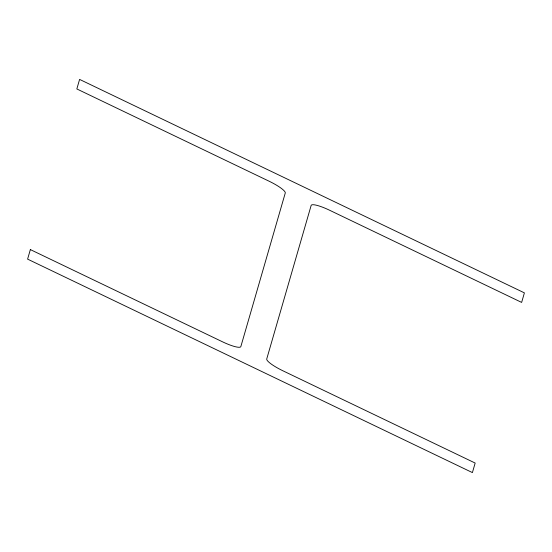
<?xml version="1.0" encoding="UTF-8"?>
<svg xmlns="http://www.w3.org/2000/svg" width="552" height="552" viewBox="0 0 552 552"><rect width="100%" height="100%" fill="white"/><g stroke="black" fill="none" stroke-linecap="round" stroke-linejoin="round"><path stroke-width="0.83" d="M30.36 249.587L27.6 259.13L472.402 472.595L475.162 463.052L282.955 370.813A19.147 3.657 26 0 1 266.733 358.972L311.149 205.447A19.147 3.657 26 0 1 329.434 210.167L521.64 302.413L524.4 292.87L79.598 79.405L76.838 88.948L269.045 181.187A19.147 3.657 26 0 1 285.267 193.027L240.851 346.552A19.147 3.657 26 0 1 222.566 341.833L30.36 249.587"/></g></svg>
